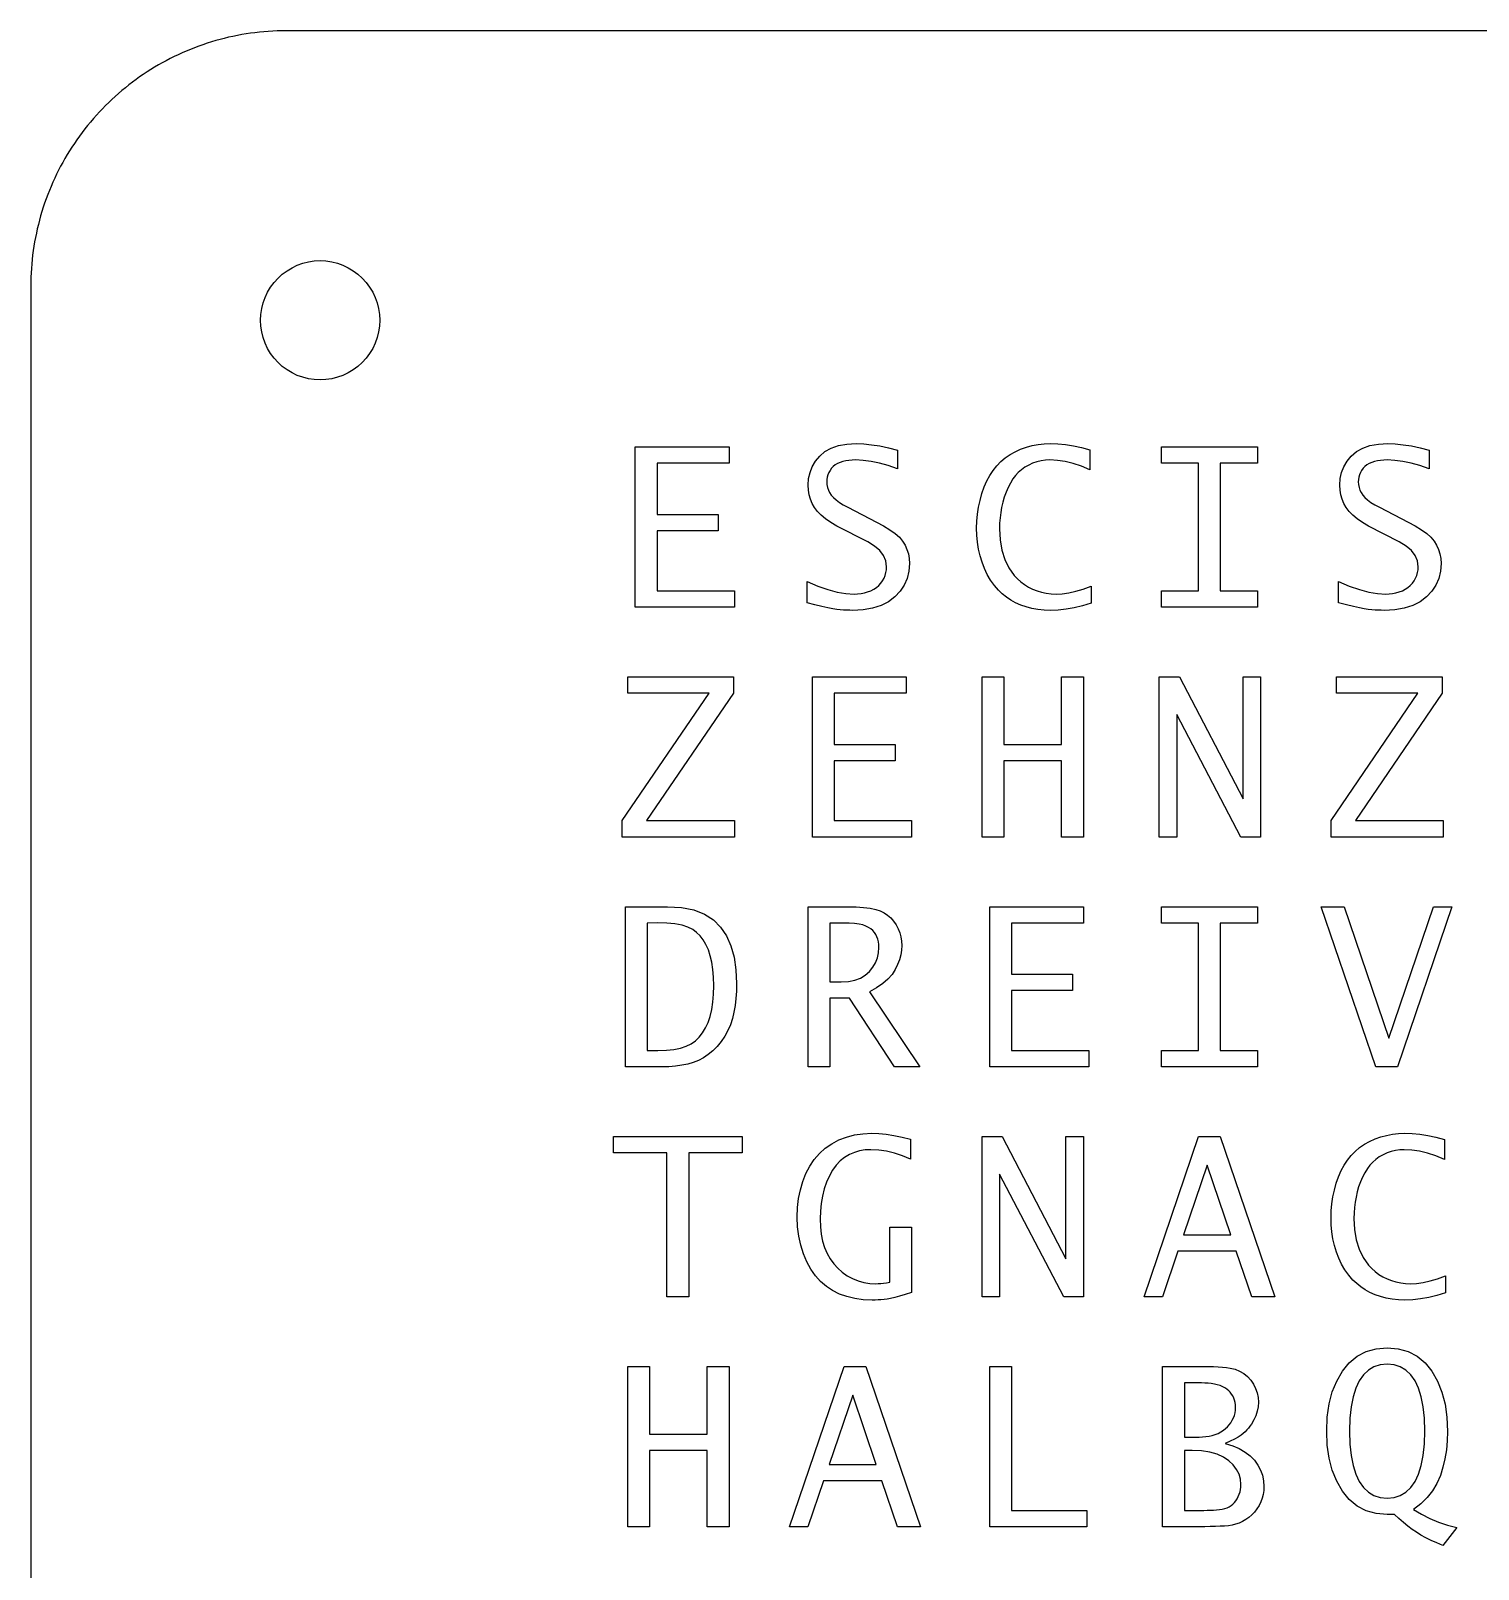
# Model space of a CAD drawing. Header units: metres. Extents: x 0 to 180, y -10 to 180.
# Drawn here: x 0 to 85, y 89.7 to 180 of the extents above; entities that cross this region are included whole.
import ezdxf

# ---------------------------------------------------------------- set-up
doc = ezdxf.new("R2010")
doc.units = ezdxf.units.M

msp = doc.modelspace()

# ---------------------------------------------------------------- linework, layer by layer
for p, q in [((12.6535, 179.815), (12.3953, 179.772)), ((12.9124, 179.854), (12.6535, 179.815)), ((13.172, 179.888), (12.9124, 179.854)), ((13.4321, 179.918), (13.172, 179.888)), ((13.6927, 179.943), (13.4321, 179.918)), ((13.9537, 179.963), (13.6927, 179.943)), ((14.215, 179.979), (13.9537, 179.963)), ((14.4765, 179.991), (14.215, 179.979)), ((14.7382, 179.998), (14.4765, 179.991)), ((15, 180), (14.7382, 179.998)), ((165, 180), (15, 180)), ((9.38089, 178.908), (9.13902, 178.808)), ((9.62447, 179.004), (9.38089, 178.908)), ((9.86969, 179.095), (9.62447, 179.004)), ((10.1165, 179.183), (9.86969, 179.095)), ((10.3647, 179.266), (10.1165, 179.183)), ((10.6144, 179.345), (10.3647, 179.266)), ((10.8654, 179.419), (10.6144, 179.345)), ((11.1177, 179.489), (10.8654, 179.419)), ((11.3712, 179.554), (11.1177, 179.489)), ((11.6257, 179.616), (11.3712, 179.554)), ((11.8813, 179.672), (11.6257, 179.616)), ((12.1379, 179.724), (11.8813, 179.672)), ((12.3953, 179.772), (12.1379, 179.724)), ((7.5, 177.99), (7.27443, 177.858)), ((7.72786, 178.119), (7.5, 177.99)), ((7.95792, 178.244), (7.72786, 178.119)), ((8.19014, 178.365), (7.95792, 178.244)), ((8.42442, 178.482), (8.19014, 178.365)), ((8.66072, 178.595), (8.42442, 178.482)), ((8.89894, 178.703), (8.66072, 178.595)), ((9.13902, 178.808), (8.89894, 178.703)), ((6.18321, 177.135), (5.97278, 176.98)), ((6.39635, 177.287), (6.18321, 177.135)), ((6.61211, 177.436), (6.39635, 177.287)), ((6.8304, 177.58), (6.61211, 177.436)), ((7.05121, 177.721), (6.8304, 177.58)), ((7.27443, 177.858), (7.05121, 177.721)), ((5.1591, 176.321), (4.96303, 176.147)), ((5.35818, 176.491), (5.1591, 176.321)), ((5.56018, 176.657), (5.35818, 176.491)), ((5.76508, 176.82), (5.56018, 176.657)), ((5.97278, 176.98), (5.76508, 176.82)), ((4.2099, 175.42), (4.02968, 175.23)), ((4.39339, 175.607), (4.2099, 175.42)), ((4.58011, 175.79), (4.39339, 175.607)), ((4.77002, 175.97), (4.58011, 175.79)), ((4.96303, 176.147), (4.77002, 175.97)), ((3.3428, 174.44), (3.17982, 174.235)), ((3.50932, 174.642), (3.3428, 174.44)), ((3.67935, 174.841), (3.50932, 174.642)), ((3.85283, 175.037), (3.67935, 174.841)), ((4.02968, 175.23), (3.85283, 175.037)), ((2.71271, 173.604), (2.56444, 173.388)), ((2.86475, 173.817), (2.71271, 173.604)), ((3.02046, 174.027), (2.86475, 173.817)), ((3.17982, 174.235), (3.02046, 174.027)), ((2.14249, 172.726), (2.00961, 172.5)), ((2.27927, 172.949), (2.14249, 172.726)), ((2.41994, 173.17), (2.27927, 172.949)), ((2.56444, 173.388), (2.41994, 173.17)), ((1.63489, 171.81), (1.51808, 171.576)), ((1.75578, 172.042), (1.63489, 171.81)), ((1.88069, 172.272), (1.75578, 172.042)), ((2.00961, 172.5), (1.88069, 172.272)), ((1.19243, 170.861), (1.09224, 170.619)), ((1.29681, 171.101), (1.19243, 170.861)), ((1.40536, 171.339), (1.29681, 171.101)), ((1.51808, 171.576), (1.40536, 171.339)), ((0.81722, 169.884), (0.73415, 169.635)), ((0.9046, 170.13), (0.81722, 169.884)), ((0.99629, 170.376), (0.9046, 170.13)), ((1.09224, 170.619), (0.99629, 170.376)), ((0.58107, 169.135), (0.51111, 168.882)), ((0.65543, 169.386), (0.58107, 169.135)), ((0.73415, 169.635), (0.65543, 169.386)), ((0.32777, 168.119), (0.27559, 167.862)), ((0.38444, 168.374), (0.32777, 168.119)), ((0.44556, 168.629), (0.38444, 168.374)), ((0.51111, 168.882), (0.44556, 168.629)), ((0.18466, 167.347), (0.14597, 167.088)), ((0.22787, 167.605), (0.18466, 167.347)), ((0.27559, 167.862), (0.22787, 167.605)), ((0.05707, 166.307), (0.03653, 166.046)), ((0.08217, 166.568), (0.05707, 166.307)), ((0.1118, 166.828), (0.08217, 166.568)), ((0.14597, 167.088), (0.1118, 166.828)), ((15.3501, 166.087), (15.6606, 166.234)), ((15.6606, 166.234), (15.984, 166.349)), ((15.984, 166.349), (16.3172, 166.433)), ((16.3172, 166.433), (16.6569, 166.483)), ((16.6569, 166.483), (17, 166.5)), ((17, 166.5), (17.3431, 166.483)), ((17.3431, 166.483), (17.6828, 166.433)), ((17.6828, 166.433), (18.016, 166.349)), ((18.016, 166.349), (18.3394, 166.234)), ((18.3394, 166.234), (18.6499, 166.087)), ((0.00912, 165.523), (0.00227, 165.262)), ((0.02055, 165.785), (0.00912, 165.523)), ((0.03653, 166.046), (0.02055, 165.785)), ((14.2945, 165.22), (14.5251, 165.475)), ((14.5251, 165.475), (14.7796, 165.706)), ((14.7796, 165.706), (15.0555, 165.91)), ((15.0555, 165.91), (15.3501, 166.087)), ((18.6499, 166.087), (18.9445, 165.91)), ((18.9445, 165.91), (19.2204, 165.706)), ((19.2204, 165.706), (19.4749, 165.475)), ((19.4749, 165.475), (19.7055, 165.22)), ((0.00227, 165.262), (0, 165)), ((0, 165), (0, 15)), ((13.7664, 164.339), (13.9133, 164.65)), ((13.9133, 164.65), (14.0899, 164.944)), ((14.0899, 164.944), (14.2945, 165.22)), ((19.7055, 165.22), (19.9101, 164.944)), ((19.9101, 164.944), (20.0867, 164.65)), ((20.0867, 164.65), (20.2336, 164.339)), ((13.5169, 163.343), (13.5673, 163.683)), ((13.5673, 163.683), (13.6507, 164.016)), ((13.6507, 164.016), (13.7664, 164.339)), ((20.2336, 164.339), (20.3493, 164.016)), ((20.3493, 164.016), (20.4327, 163.683)), ((20.4327, 163.683), (20.4831, 163.343)), ((13.5, 163), (13.5169, 163.343)), ((13.5169, 162.657), (13.5, 163)), ((13.5673, 162.317), (13.5169, 162.657)), ((20.4831, 162.657), (20.4327, 162.317)), ((20.4831, 163.343), (20.5, 163)), ((20.5, 163), (20.4831, 162.657)), ((13.6507, 161.984), (13.5673, 162.317)), ((13.7664, 161.661), (13.6507, 161.984)), ((20.3493, 161.984), (20.2336, 161.661)), ((20.4327, 162.317), (20.3493, 161.984)), ((13.9133, 161.35), (13.7664, 161.661)), ((14.0899, 161.056), (13.9133, 161.35)), ((14.2945, 160.78), (14.0899, 161.056)), ((19.9101, 161.056), (19.7055, 160.78)), ((20.0867, 161.35), (19.9101, 161.056)), ((20.2336, 161.661), (20.0867, 161.35)), ((14.5251, 160.525), (14.2945, 160.78)), ((14.7796, 160.294), (14.5251, 160.525)), ((15.0555, 160.09), (14.7796, 160.294)), ((15.3501, 159.913), (15.0555, 160.09)), ((15.6606, 159.766), (15.3501, 159.913)), ((18.6499, 159.913), (18.3394, 159.766)), ((18.9445, 160.09), (18.6499, 159.913)), ((19.2204, 160.294), (18.9445, 160.09)), ((19.4749, 160.525), (19.2204, 160.294)), ((19.7055, 160.78), (19.4749, 160.525)), ((15.984, 159.651), (15.6606, 159.766)), ((16.3172, 159.567), (15.984, 159.651)), ((16.6569, 159.517), (16.3172, 159.567)), ((17, 159.5), (16.6569, 159.517)), ((17.3431, 159.517), (17, 159.5)), ((17.6828, 159.567), (17.3431, 159.517)), ((18.016, 159.651), (17.6828, 159.567)), ((18.3394, 159.766), (18.016, 159.651)), ((35.5167, 146.156), (35.5167, 155.564)), ((35.5167, 155.564), (41.0207, 155.564)), ((41.0207, 155.564), (41.0207, 154.604)), ((46.6515, 155.288), (47.0176, 155.493)), ((47.0176, 155.493), (47.4471, 155.639)), ((47.4471, 155.639), (47.9397, 155.727)), ((47.9397, 155.727), (48.4957, 155.756)), ((48.4957, 155.756), (48.934, 155.741)), ((48.934, 155.741), (49.3955, 155.695)), ((49.3955, 155.695), (49.8801, 155.618)), ((49.8801, 155.618), (50.3878, 155.51)), ((50.3878, 155.51), (50.9187, 155.372)), ((57.8323, 155.28), (58.1547, 155.425)), ((58.1547, 155.425), (58.491, 155.544)), ((58.491, 155.544), (58.8342, 155.637)), ((58.8342, 155.637), (59.1844, 155.703)), ((59.1844, 155.703), (59.5415, 155.743)), ((59.5415, 155.743), (59.9057, 155.756)), ((59.9057, 155.756), (60.3396, 155.742)), ((60.3396, 155.742), (60.7884, 155.698)), ((60.7884, 155.698), (61.2522, 155.624)), ((61.2522, 155.624), (61.731, 155.522)), ((61.731, 155.522), (62.2247, 155.39)), ((62.2247, 155.39), (62.2247, 154.221)), ((66.4267, 154.604), (66.4267, 155.564)), ((66.4267, 155.564), (72.0587, 155.564)), ((72.0587, 155.564), (72.0587, 154.604)), ((77.8815, 155.288), (78.2477, 155.493)), ((78.2477, 155.493), (78.6771, 155.639)), ((78.6771, 155.639), (79.1697, 155.727)), ((79.1697, 155.727), (79.7257, 155.756)), ((79.7257, 155.756), (80.164, 155.741)), ((80.164, 155.741), (80.6255, 155.695)), ((80.6255, 155.695), (81.1101, 155.618)), ((81.1101, 155.618), (81.6178, 155.51)), ((81.6178, 155.51), (82.1487, 155.372)), ((41.0207, 154.604), (36.7967, 154.604)), ((36.7967, 154.604), (36.7967, 151.596)), ((45.9148, 154.402), (46.1046, 154.723)), ((46.1046, 154.723), (46.3487, 155.025)), ((46.3487, 155.025), (46.6515, 155.288)), ((47.2663, 154.505), (47.1471, 154.412)), ((47.4015, 154.584), (47.2663, 154.505)), ((47.5527, 154.649), (47.4015, 154.584)), ((47.7165, 154.702), (47.5527, 154.649)), ((47.8887, 154.743), (47.7165, 154.702)), ((48.0693, 154.773), (47.8887, 154.743)), ((48.2583, 154.79), (48.0693, 154.773)), ((48.4557, 154.796), (48.2583, 154.79)), ((48.9014, 154.775), (48.4557, 154.796)), ((49.3705, 154.713), (48.9014, 154.775)), ((49.8631, 154.609), (49.3705, 154.713)), ((50.3792, 154.464), (49.8631, 154.609)), ((50.9187, 155.372), (50.9187, 154.277)), ((56.7507, 154.452), (56.9899, 154.697)), ((56.9899, 154.697), (57.2499, 154.916)), ((57.2499, 154.916), (57.5307, 155.111)), ((57.5307, 155.111), (57.8323, 155.28)), ((58.6257, 154.495), (58.4048, 154.367)), ((58.8598, 154.604), (58.6257, 154.495)), ((59.1013, 154.688), (58.8598, 154.604)), ((59.3504, 154.748), (59.1013, 154.688)), ((59.6068, 154.784), (59.3504, 154.748)), ((59.8707, 154.796), (59.6068, 154.784)), ((60.3107, 154.773), (59.8707, 154.796)), ((60.7662, 154.704), (60.3107, 154.773)), ((61.237, 154.589), (60.7662, 154.704)), ((61.7232, 154.428), (61.237, 154.589)), ((68.6027, 154.604), (66.4267, 154.604)), ((68.6027, 147.116), (68.6027, 154.604)), ((72.0587, 154.604), (69.8827, 154.604)), ((69.8827, 154.604), (69.8827, 147.116)), ((77.1448, 154.402), (77.3346, 154.723)), ((77.3346, 154.723), (77.5787, 155.025)), ((77.5787, 155.025), (77.8815, 155.288)), ((78.4963, 154.505), (78.3771, 154.412)), ((78.6315, 154.584), (78.4963, 154.505)), ((78.7827, 154.649), (78.6315, 154.584)), ((78.9465, 154.702), (78.7827, 154.649)), ((79.1187, 154.743), (78.9465, 154.702)), ((79.2993, 154.773), (79.1187, 154.743)), ((79.4883, 154.79), (79.2993, 154.773)), ((79.6857, 154.796), (79.4883, 154.79)), ((80.1314, 154.775), (79.6857, 154.796)), ((80.6006, 154.713), (80.1314, 154.775)), ((81.0932, 154.609), (80.6006, 154.713)), ((81.6092, 154.464), (81.0932, 154.609)), ((82.1487, 155.372), (82.1487, 154.277)), ((45.6707, 153.32), (45.6978, 153.7)), ((45.6978, 153.7), (45.7792, 154.061)), ((45.7792, 154.061), (45.9148, 154.402)), ((46.7666, 153.654), (46.7587, 153.513)), ((46.7904, 153.792), (46.7666, 153.654)), ((46.83, 153.927), (46.7904, 153.792)), ((46.8854, 154.058), (46.83, 153.927)), ((46.9567, 154.186), (46.8854, 154.058)), ((47.0439, 154.306), (46.9567, 154.186)), ((47.1471, 154.412), (47.0439, 154.306)), ((50.9187, 154.277), (50.3792, 154.464)), ((56.1688, 153.564), (56.343, 153.89)), ((56.343, 153.89), (56.537, 154.186)), ((56.537, 154.186), (56.7507, 154.452)), ((57.7037, 153.683), (57.5502, 153.436)), ((57.8516, 153.88), (57.7037, 153.683)), ((58.0178, 154.059), (57.8516, 153.88)), ((58.2022, 154.221), (58.0178, 154.059)), ((58.4048, 154.367), (58.2022, 154.221)), ((62.2247, 154.221), (61.7232, 154.428)), ((76.9007, 153.32), (76.9278, 153.7)), ((76.9278, 153.7), (77.0092, 154.061)), ((77.0092, 154.061), (77.1448, 154.402)), ((77.9966, 153.654), (77.9887, 153.513)), ((78.0204, 153.792), (77.9966, 153.654)), ((78.06, 153.927), (78.0204, 153.792)), ((78.1154, 154.058), (78.06, 153.927)), ((78.1867, 154.186), (78.1154, 154.058)), ((78.2739, 154.306), (78.1867, 154.186)), ((78.3771, 154.412), (78.2739, 154.306)), ((82.1487, 154.277), (81.6092, 154.464)), ((45.6856, 153.027), (45.6707, 153.32)), ((45.7302, 152.748), (45.6856, 153.027)), ((45.8046, 152.485), (45.7302, 152.748)), ((46.7587, 153.513), (46.7695, 153.348)), ((46.7695, 153.348), (46.8019, 153.188)), ((46.8019, 153.188), (46.8559, 153.033)), ((46.8559, 153.033), (46.9315, 152.883)), ((46.9315, 152.883), (47.0287, 152.738)), ((47.0287, 152.738), (47.1517, 152.595)), ((55.7677, 152.426), (55.8797, 152.826)), ((55.8797, 152.826), (56.0144, 153.21)), ((56.0144, 153.21), (56.1688, 153.564)), ((57.294, 152.904), (57.1914, 152.619)), ((57.4136, 153.177), (57.294, 152.904)), ((57.5502, 153.436), (57.4136, 153.177)), ((76.9156, 153.027), (76.9007, 153.32)), ((76.9602, 152.748), (76.9156, 153.027)), ((77.0346, 152.485), (76.9602, 152.748)), ((77.9887, 153.513), (77.9995, 153.348)), ((77.9995, 153.348), (78.0319, 153.188)), ((78.0319, 153.188), (78.0859, 153.033)), ((78.0859, 153.033), (78.1615, 152.883)), ((78.1615, 152.883), (78.2587, 152.738)), ((78.2587, 152.738), (78.3817, 152.595)), ((45.9088, 152.236), (45.8046, 152.485)), ((46.0427, 152.003), (45.9088, 152.236)), ((46.2146, 151.78), (46.0427, 152.003)), ((46.4326, 151.559), (46.2146, 151.78)), ((47.1517, 152.595), (47.3104, 152.452)), ((47.3104, 152.452), (47.5048, 152.308)), ((47.5048, 152.308), (47.7349, 152.163)), ((47.7349, 152.163), (48.0007, 152.018)), ((48.0007, 152.018), (49.6827, 151.148)), ((55.6185, 151.616), (55.6806, 152.023)), ((55.6806, 152.023), (55.7677, 152.426)), ((57.0362, 152.014), (56.9822, 151.706)), ((57.1057, 152.32), (57.0362, 152.014)), ((57.1914, 152.619), (57.1057, 152.32)), ((77.1388, 152.236), (77.0346, 152.485)), ((77.2727, 152.003), (77.1388, 152.236)), ((77.4446, 151.78), (77.2727, 152.003)), ((77.6626, 151.559), (77.4446, 151.78)), ((78.3817, 152.595), (78.5405, 152.452)), ((78.5405, 152.452), (78.7348, 152.308)), ((78.7348, 152.308), (78.9649, 152.163)), ((78.9649, 152.163), (79.2307, 152.018)), ((79.2307, 152.018), (80.9127, 151.148)), ((36.7967, 151.596), (40.3807, 151.596)), ((40.3807, 151.596), (40.3807, 150.636)), ((46.6968, 151.341), (46.4326, 151.559)), ((47.0072, 151.127), (46.6968, 151.341)), ((47.3637, 150.915), (47.0072, 151.127)), ((49.1677, 149.982), (47.3637, 150.915)), ((49.6827, 151.148), (50.1064, 150.926)), ((50.1064, 150.926), (50.4718, 150.703)), ((55.5687, 150.791), (55.5811, 151.205)), ((55.5811, 151.205), (55.6185, 151.616)), ((56.9204, 151.08), (56.9127, 150.762)), ((56.9436, 151.394), (56.9204, 151.08)), ((56.9822, 151.706), (56.9436, 151.394)), ((77.9268, 151.341), (77.6626, 151.559)), ((78.2372, 151.127), (77.9268, 151.341)), ((78.5937, 150.915), (78.2372, 151.127)), ((80.3977, 149.982), (78.5937, 150.915)), ((80.9127, 151.148), (81.3364, 150.926)), ((81.3364, 150.926), (81.7018, 150.703)), ((40.3807, 150.636), (36.7967, 150.636)), ((36.7967, 150.636), (36.7967, 147.116)), ((49.5676, 149.741), (49.1677, 149.982)), ((50.4718, 150.703), (50.779, 150.479)), ((50.779, 150.479), (51.028, 150.254)), ((51.028, 150.254), (51.2187, 150.027)), ((51.2187, 150.027), (51.3641, 149.793)), ((55.5813, 150.374), (55.5687, 150.791)), ((55.6192, 149.965), (55.5813, 150.374)), ((56.9127, 150.762), (56.9471, 150.102)), ((56.9471, 150.102), (57.0504, 149.498)), ((80.7976, 149.741), (80.3977, 149.982)), ((81.7018, 150.703), (82.009, 150.479)), ((82.009, 150.479), (82.258, 150.254)), ((82.258, 150.254), (82.4487, 150.027)), ((82.4487, 150.027), (82.5941, 149.793)), ((49.8787, 149.474), (49.5676, 149.741)), ((50.1009, 149.183), (49.8787, 149.474)), ((50.2342, 148.866), (50.1009, 149.183)), ((51.3641, 149.793), (51.4772, 149.546)), ((51.4772, 149.546), (51.558, 149.283)), ((51.558, 149.283), (51.6065, 149.007)), ((55.6824, 149.564), (55.6192, 149.965)), ((55.7709, 149.171), (55.6824, 149.564)), ((55.8847, 148.786), (55.7709, 149.171)), ((57.0504, 149.498), (57.2226, 148.949)), ((81.1087, 149.474), (80.7976, 149.741)), ((81.3309, 149.183), (81.1087, 149.474)), ((81.4642, 148.866), (81.3309, 149.183)), ((82.5941, 149.793), (82.7072, 149.546)), ((82.7072, 149.546), (82.788, 149.283)), ((82.788, 149.283), (82.8365, 149.007)), ((50.193, 148.02), (50.2406, 148.184)), ((50.2787, 148.525), (50.2342, 148.866)), ((50.2406, 148.184), (50.2691, 148.353)), ((50.2691, 148.353), (50.2787, 148.525)), ((51.5883, 148.264), (51.4852, 147.841)), ((51.6227, 148.717), (51.5883, 148.264)), ((51.6065, 149.007), (51.6227, 148.717)), ((56.0247, 148.416), (55.8847, 148.786)), ((56.192, 148.067), (56.0247, 148.416)), ((57.2226, 148.949), (57.4637, 148.456)), ((57.4637, 148.456), (57.7737, 148.018)), ((81.423, 148.02), (81.4706, 148.184)), ((81.5087, 148.525), (81.4642, 148.866)), ((81.4706, 148.184), (81.4992, 148.353)), ((81.4992, 148.353), (81.5087, 148.525)), ((82.8183, 148.264), (82.7152, 147.841)), ((82.8527, 148.717), (82.8183, 148.264)), ((82.8365, 149.007), (82.8527, 148.717)), ((45.6067, 146.416), (45.6067, 147.659)), ((45.6067, 147.659), (46.2322, 147.395)), ((46.2322, 147.395), (46.8216, 147.189)), ((49.521, 147.206), (49.677, 147.307)), ((49.677, 147.307), (49.8156, 147.424)), ((49.8156, 147.424), (49.9368, 147.555)), ((49.9368, 147.555), (50.0407, 147.702)), ((50.0407, 147.702), (50.1263, 147.859)), ((50.1263, 147.859), (50.193, 148.02)), ((51.3134, 147.448), (51.0729, 147.086)), ((51.4852, 147.841), (51.3134, 147.448)), ((56.3866, 147.738), (56.192, 148.067)), ((56.6085, 147.43), (56.3866, 147.738)), ((56.8577, 147.142), (56.6085, 147.43)), ((57.7737, 148.018), (57.9598, 147.818)), ((57.9598, 147.818), (58.1612, 147.637)), ((58.1612, 147.637), (58.378, 147.475)), ((58.378, 147.475), (58.6102, 147.332)), ((58.6102, 147.332), (58.8577, 147.208)), ((61.8248, 147.215), (62.2887, 147.379)), ((62.2887, 147.379), (62.2887, 146.395)), ((76.8367, 146.416), (76.8367, 147.659)), ((76.8367, 147.659), (77.4622, 147.395)), ((77.4622, 147.395), (78.0516, 147.189)), ((80.751, 147.206), (80.907, 147.307)), ((80.907, 147.307), (81.0456, 147.424)), ((81.0456, 147.424), (81.1668, 147.555)), ((81.1668, 147.555), (81.2707, 147.702)), ((81.2707, 147.702), (81.3564, 147.859)), ((81.3564, 147.859), (81.423, 148.02)), ((82.5434, 147.448), (82.3029, 147.086)), ((82.7152, 147.841), (82.5434, 147.448)), ((36.7967, 147.116), (41.3407, 147.116)), ((41.3407, 147.116), (41.3407, 146.156)), ((46.0684, 146.295), (45.6067, 146.416)), ((46.8216, 147.189), (47.3748, 147.042)), ((47.3748, 147.042), (47.8918, 146.954)), ((47.8918, 146.954), (48.3727, 146.924)), ((48.3727, 146.924), (48.5781, 146.932)), ((48.5781, 146.932), (48.7783, 146.956)), ((48.7783, 146.956), (48.9733, 146.995)), ((48.9733, 146.995), (49.1631, 147.05)), ((49.1631, 147.05), (49.3477, 147.12)), ((49.3477, 147.12), (49.521, 147.206)), ((50.3899, 146.47), (49.955, 146.249)), ((50.7637, 146.754), (50.3899, 146.47)), ((51.0729, 147.086), (50.7637, 146.754)), ((57.0751, 146.932), (56.8577, 147.142)), ((57.3137, 146.741), (57.0751, 146.932)), ((57.5735, 146.569), (57.3137, 146.741)), ((57.8545, 146.415), (57.5735, 146.569)), ((58.1567, 146.279), (57.8545, 146.415)), ((58.8577, 147.208), (59.117, 147.106)), ((59.117, 147.106), (59.3844, 147.027)), ((59.3844, 147.027), (59.66, 146.97)), ((59.66, 146.97), (59.9438, 146.936)), ((59.9438, 146.936), (60.2357, 146.924)), ((60.2357, 146.924), (60.593, 146.942)), ((60.593, 146.942), (60.977, 146.997)), ((60.977, 146.997), (61.3876, 147.088)), ((61.3876, 147.088), (61.8248, 147.215)), ((62.2887, 146.395), (61.7932, 146.24)), ((66.4267, 146.156), (66.4267, 147.116)), ((66.4267, 147.116), (68.6027, 147.116)), ((69.8827, 147.116), (72.0587, 147.116)), ((72.0587, 147.116), (72.0587, 146.156)), ((77.2984, 146.295), (76.8367, 146.416)), ((78.0516, 147.189), (78.6048, 147.042)), ((78.6048, 147.042), (79.1218, 146.954)), ((79.1218, 146.954), (79.6027, 146.924)), ((79.6027, 146.924), (79.8081, 146.932)), ((79.8081, 146.932), (80.0083, 146.956)), ((80.0083, 146.956), (80.2033, 146.995)), ((80.2033, 146.995), (80.3931, 147.05)), ((80.3931, 147.05), (80.5777, 147.12)), ((80.5777, 147.12), (80.751, 147.206)), ((81.6199, 146.47), (81.185, 146.249)), ((81.9937, 146.754), (81.6199, 146.47)), ((82.3029, 147.086), (81.9937, 146.754)), ((41.3407, 146.156), (35.5167, 146.156)), ((46.4734, 146.195), (46.0684, 146.295)), ((46.8218, 146.117), (46.4734, 146.195)), ((47.1136, 146.06), (46.8218, 146.117)), ((47.3487, 146.025), (47.1136, 146.06)), ((47.5518, 146.003), (47.3487, 146.025)), ((47.7469, 145.986), (47.5518, 146.003)), ((47.9339, 145.974), (47.7469, 145.986)), ((48.1128, 145.967), (47.9339, 145.974)), ((48.2837, 145.964), (48.1128, 145.967)), ((48.9019, 145.996), (48.2837, 145.964)), ((49.459, 146.091), (48.9019, 145.996)), ((49.955, 146.249), (49.459, 146.091)), ((58.477, 146.166), (58.1567, 146.279)), ((58.8123, 146.078), (58.477, 146.166)), ((59.1628, 146.015), (58.8123, 146.078)), ((59.5282, 145.977), (59.1628, 146.015)), ((59.9087, 145.964), (59.5282, 145.977)), ((60.3652, 145.981), (59.9087, 145.964)), ((60.8314, 146.033), (60.3652, 145.981)), ((61.3074, 146.119), (60.8314, 146.033)), ((61.7932, 146.24), (61.3074, 146.119)), ((72.0587, 146.156), (66.4267, 146.156)), ((77.7034, 146.195), (77.2984, 146.295)), ((78.0518, 146.117), (77.7034, 146.195)), ((78.3436, 146.06), (78.0518, 146.117)), ((78.5787, 146.025), (78.3436, 146.06)), ((78.7819, 146.003), (78.5787, 146.025)), ((78.9769, 145.986), (78.7819, 146.003)), ((79.1639, 145.974), (78.9769, 145.986)), ((79.3428, 145.967), (79.1639, 145.974)), ((79.5137, 145.964), (79.3428, 145.967)), ((80.1319, 145.996), (79.5137, 145.964)), ((80.689, 146.091), (80.1319, 145.996)), ((81.185, 146.249), (80.689, 146.091)), ((35.0687, 141.104), (35.0687, 142.064)), ((35.0687, 142.064), (41.2767, 142.064)), ((41.2767, 142.064), (41.2767, 141.104)), ((45.9267, 132.656), (45.9267, 142.064)), ((45.9267, 142.064), (51.4307, 142.064)), ((51.4307, 142.064), (51.4307, 141.104)), ((55.8887, 132.656), (55.8887, 142.064)), ((55.8887, 142.064), (57.1687, 142.064)), ((57.1687, 142.064), (57.1687, 138.096)), ((60.5607, 138.096), (60.5607, 142.064)), ((60.5607, 142.064), (61.8407, 142.064)), ((61.8407, 142.064), (61.8407, 132.656)), ((66.2987, 132.656), (66.2987, 142.064)), ((66.2987, 142.064), (67.4877, 142.064)), ((67.4877, 142.064), (71.2267, 134.891)), ((71.2267, 134.891), (71.2267, 142.064)), ((71.2267, 142.064), (72.2507, 142.064)), ((72.2507, 142.064), (72.2507, 132.656)), ((76.7087, 141.104), (76.7087, 142.064)), ((76.7087, 142.064), (82.9167, 142.064)), ((82.9167, 142.064), (82.9167, 141.104)), ((34.7487, 133.616), (39.8467, 141.104)), ((39.8467, 141.104), (35.0687, 141.104)), ((41.2767, 141.104), (36.1787, 133.616)), ((51.4307, 141.104), (47.2067, 141.104)), ((47.2067, 141.104), (47.2067, 138.096)), ((76.3887, 133.616), (81.4867, 141.104)), ((81.4867, 141.104), (76.7087, 141.104)), ((82.9167, 141.104), (77.8187, 133.616)), ((71.0937, 132.656), (67.3227, 139.852)), ((67.3227, 139.852), (67.3227, 132.656)), ((47.2067, 138.096), (50.7907, 138.096)), ((50.7907, 138.096), (50.7907, 137.136)), ((57.1687, 138.096), (60.5607, 138.096)), ((50.7907, 137.136), (47.2067, 137.136)), ((47.2067, 137.136), (47.2067, 133.616)), ((60.5607, 137.136), (57.1687, 137.136)), ((57.1687, 137.136), (57.1687, 132.656)), ((60.5607, 132.656), (60.5607, 137.136)), ((34.7487, 132.656), (34.7487, 133.616)), ((36.1787, 133.616), (41.3407, 133.616)), ((41.3407, 133.616), (41.3407, 132.656)), ((47.2067, 133.616), (51.7507, 133.616)), ((51.7507, 133.616), (51.7507, 132.656)), ((76.3887, 132.656), (76.3887, 133.616)), ((77.8187, 133.616), (82.9807, 133.616)), ((82.9807, 133.616), (82.9807, 132.656)), ((41.3407, 132.656), (34.7487, 132.656)), ((51.7507, 132.656), (45.9267, 132.656)), ((57.1687, 132.656), (55.8887, 132.656)), ((61.8407, 132.656), (60.5607, 132.656)), ((67.3227, 132.656), (66.2987, 132.656)), ((72.2507, 132.656), (71.0937, 132.656)), ((82.9807, 132.656), (76.3887, 132.656)), ((34.9407, 119.156), (34.9407, 128.564)), ((34.9407, 128.564), (37.4007, 128.564)), ((37.4007, 128.564), (38.2276, 128.516)), ((38.2276, 128.516), (38.9541, 128.372)), ((38.9541, 128.372), (39.5801, 128.133)), ((45.6707, 119.156), (45.6707, 128.564)), ((45.6707, 128.564), (47.9787, 128.564)), ((47.9787, 128.564), (48.484, 128.554)), ((48.484, 128.554), (48.9296, 128.525)), ((48.9296, 128.525), (49.3154, 128.475)), ((49.3154, 128.475), (49.6414, 128.406)), ((49.6414, 128.406), (49.9077, 128.317)), ((49.9077, 128.317), (50.1343, 128.206)), ((56.3367, 119.156), (56.3367, 128.564)), ((56.3367, 128.564), (61.8407, 128.564)), ((61.8407, 128.564), (61.8407, 127.604)), ((66.4267, 127.604), (66.4267, 128.564)), ((66.4267, 128.564), (72.0587, 128.564)), ((72.0587, 128.564), (72.0587, 127.604)), ((79.0127, 119.156), (75.8127, 128.564)), ((75.8127, 128.564), (77.1607, 128.564)), ((77.1607, 128.564), (79.7877, 120.841)), ((79.7877, 120.841), (82.4147, 128.564)), ((83.4927, 128.564), (80.2927, 119.156)), ((82.4147, 128.564), (83.4927, 128.564)), ((36.7997, 127.61), (36.2207, 127.604)), ((36.2207, 127.604), (36.2207, 120.116)), ((37.3587, 127.595), (36.7997, 127.61)), ((37.8469, 127.549), (37.3587, 127.595)), ((38.2643, 127.472), (37.8469, 127.549)), ((38.6109, 127.365), (38.2643, 127.472)), ((39.5801, 128.133), (40.1056, 127.797)), ((40.1056, 127.797), (40.5307, 127.365)), ((47.7267, 127.604), (46.9507, 127.604)), ((46.9507, 127.604), (46.9507, 124.148)), ((48.082, 127.597), (47.7267, 127.604)), ((48.3937, 127.576), (48.082, 127.597)), ((48.6617, 127.54), (48.3937, 127.576)), ((48.886, 127.49), (48.6617, 127.54)), ((49.0667, 127.425), (48.886, 127.49)), ((49.2173, 127.348), (49.0667, 127.425)), ((50.1343, 128.206), (50.3405, 128.068)), ((50.3405, 128.068), (50.5263, 127.905)), ((50.5263, 127.905), (50.6917, 127.717)), ((50.6917, 127.717), (50.8367, 127.502)), ((50.8367, 127.502), (50.9583, 127.272)), ((61.8407, 127.604), (57.6167, 127.604)), ((57.6167, 127.604), (57.6167, 124.596)), ((68.6027, 127.604), (66.4267, 127.604)), ((68.6027, 120.116), (68.6027, 127.604)), ((72.0587, 127.604), (69.8827, 127.604)), ((69.8827, 127.604), (69.8827, 120.116)), ((38.8867, 127.227), (38.6109, 127.365)), ((39.1161, 127.057), (38.8867, 127.227)), ((39.3228, 126.852), (39.1161, 127.057)), ((39.5068, 126.612), (39.3228, 126.852)), ((39.6681, 126.336), (39.5068, 126.612)), ((40.5307, 127.365), (40.8684, 126.849)), ((40.8684, 126.849), (41.131, 126.259)), ((49.3507, 127.259), (49.2173, 127.348)), ((49.4669, 127.16), (49.3507, 127.259)), ((49.5659, 127.049), (49.4669, 127.16)), ((49.6477, 126.926), (49.5659, 127.049)), ((49.7135, 126.794), (49.6477, 126.926)), ((49.7648, 126.653), (49.7135, 126.794)), ((49.8014, 126.502), (49.7648, 126.653)), ((49.8233, 126.343), (49.8014, 126.502)), ((50.9583, 127.272), (51.053, 127.035)), ((51.053, 127.035), (51.1206, 126.791)), ((51.1206, 126.791), (51.1611, 126.541)), ((51.1611, 126.541), (51.1747, 126.283)), ((39.8067, 126.026), (39.6681, 126.336)), ((39.9212, 125.68), (39.8067, 126.026)), ((40.0102, 125.297), (39.9212, 125.68)), ((41.131, 126.259), (41.3186, 125.595)), ((41.3186, 125.595), (41.4312, 124.856)), ((49.7414, 125.556), (49.8083, 125.857)), ((49.8083, 125.857), (49.8307, 126.174)), ((49.8307, 126.174), (49.8233, 126.343)), ((51.1126, 125.732), (51.035, 125.449)), ((51.1591, 126.01), (51.1126, 125.732)), ((51.1747, 126.283), (51.1591, 126.01)), ((40.0738, 124.876), (40.0102, 125.297)), ((40.112, 124.418), (40.0738, 124.876)), ((41.4312, 124.856), (41.4687, 124.044)), ((49.0279, 124.535), (49.2727, 124.753)), ((49.2727, 124.753), (49.4736, 125.004)), ((49.4736, 125.004), (49.6298, 125.271)), ((49.6298, 125.271), (49.7414, 125.556)), ((50.7867, 124.869), (50.602, 124.582)), ((50.9263, 125.161), (50.7867, 124.869)), ((51.035, 125.449), (50.9263, 125.161)), ((40.1112, 123.418), (40.1247, 123.923)), ((40.1247, 123.923), (40.112, 124.418)), ((41.4687, 124.044), (41.4586, 123.604)), ((46.9507, 124.148), (47.6177, 124.148)), ((47.6177, 124.148), (48.0349, 124.172)), ((48.0349, 124.172), (48.409, 124.245)), ((48.409, 124.245), (48.74, 124.366)), ((48.74, 124.366), (49.0279, 124.535)), ((49.69, 123.799), (49.2667, 123.564)), ((50.0537, 124.047), (49.69, 123.799)), ((50.3577, 124.308), (50.0537, 124.047)), ((50.602, 124.582), (50.3577, 124.308)), ((57.6167, 124.596), (61.2007, 124.596)), ((61.2007, 124.596), (61.2007, 123.636)), ((40.0034, 122.518), (40.0708, 122.95)), ((40.0708, 122.95), (40.1112, 123.418)), ((41.4285, 123.18), (41.3783, 122.77)), ((41.4586, 123.604), (41.4285, 123.18)), ((46.9507, 123.188), (46.9507, 119.156)), ((48.1037, 123.188), (46.9507, 123.188)), ((50.7377, 119.156), (48.1037, 123.188)), ((49.2667, 123.564), (52.2307, 119.156)), ((61.2007, 123.636), (57.6167, 123.636)), ((57.6167, 123.636), (57.6167, 120.116)), ((39.7877, 121.766), (39.909, 122.124)), ((39.909, 122.124), (40.0034, 122.518)), ((41.2177, 121.994), (41.1016, 121.631)), ((41.308, 122.374), (41.2177, 121.994)), ((41.3783, 122.77), (41.308, 122.374)), ((39.2699, 120.91), (39.4677, 121.16)), ((39.4677, 121.16), (39.6403, 121.445)), ((39.6403, 121.445), (39.7877, 121.766)), ((40.9543, 121.285), (40.7757, 120.958)), ((41.1016, 121.631), (40.9543, 121.285)), ((37.3392, 120.132), (37.7824, 120.18)), ((37.7824, 120.18), (38.1734, 120.261)), ((38.1734, 120.261), (38.5122, 120.373)), ((38.5122, 120.373), (38.7987, 120.517)), ((38.7987, 120.517), (39.0469, 120.696)), ((39.0469, 120.696), (39.2699, 120.91)), ((40.3247, 120.357), (40.071, 120.102)), ((40.5658, 120.649), (40.3247, 120.357)), ((40.7757, 120.958), (40.5658, 120.649)), ((36.2207, 120.116), (36.8437, 120.116)), ((36.8437, 120.116), (37.3392, 120.132)), ((38.5933, 119.323), (38.2445, 119.25)), ((38.9197, 119.416), (38.5933, 119.323)), ((39.228, 119.537), (38.9197, 119.416)), ((39.5227, 119.692), (39.228, 119.537)), ((39.8037, 119.88), (39.5227, 119.692)), ((40.071, 120.102), (39.8037, 119.88)), ((57.6167, 120.116), (62.1607, 120.116)), ((62.1607, 120.116), (62.1607, 119.156)), ((66.4267, 119.156), (66.4267, 120.116)), ((66.4267, 120.116), (68.6027, 120.116)), ((69.8827, 120.116), (72.0587, 120.116)), ((72.0587, 120.116), (72.0587, 119.156)), ((37.0637, 119.156), (34.9407, 119.156)), ((37.4797, 119.167), (37.0637, 119.156)), ((37.8733, 119.198), (37.4797, 119.167)), ((38.2445, 119.25), (37.8733, 119.198)), ((46.9507, 119.156), (45.6707, 119.156)), ((52.2307, 119.156), (50.7377, 119.156)), ((62.1607, 119.156), (56.3367, 119.156)), ((72.0587, 119.156), (66.4267, 119.156)), ((80.2927, 119.156), (79.0127, 119.156)), ((34.2367, 114.104), (34.2367, 115.064)), ((34.2367, 115.064), (41.7887, 115.064)), ((41.7887, 115.064), (41.7887, 114.104)), ((47.0587, 114.648), (47.4736, 114.867)), ((47.4736, 114.867), (47.9166, 115.037)), ((47.9166, 115.037), (48.3878, 115.159)), ((48.3878, 115.159), (48.8871, 115.232)), ((48.8871, 115.232), (49.4147, 115.256)), ((49.4147, 115.256), (49.8259, 115.242)), ((49.8259, 115.242), (50.2587, 115.2)), ((50.2587, 115.2), (50.7131, 115.13)), ((50.7131, 115.13), (51.1891, 115.032)), ((51.1891, 115.032), (51.6867, 114.905)), ((51.6867, 114.905), (51.6867, 113.744)), ((55.8887, 105.656), (55.8887, 115.064)), ((55.8887, 115.064), (57.0777, 115.064)), ((57.0777, 115.064), (60.8167, 107.891)), ((60.8167, 107.891), (60.8167, 115.064)), ((60.8167, 115.064), (61.8407, 115.064)), ((61.8407, 115.064), (61.8407, 105.656)), ((65.4027, 105.656), (68.6027, 115.064)), ((68.6027, 115.064), (69.8827, 115.064)), ((69.8827, 115.064), (73.0827, 105.656)), ((78.3507, 114.611), (78.6523, 114.78)), ((78.6523, 114.78), (78.9747, 114.925)), ((78.9747, 114.925), (79.311, 115.044)), ((79.311, 115.044), (79.6542, 115.137)), ((79.6542, 115.137), (80.0044, 115.203)), ((80.0044, 115.203), (80.3616, 115.243)), ((80.3616, 115.243), (80.7257, 115.256)), ((80.7257, 115.256), (81.1596, 115.242)), ((81.1596, 115.242), (81.6084, 115.198)), ((81.6084, 115.198), (82.0722, 115.124)), ((82.0722, 115.124), (82.551, 115.022)), ((82.551, 115.022), (83.0447, 114.89)), ((83.0447, 114.89), (83.0447, 113.721)), ((37.3727, 114.104), (34.2367, 114.104)), ((37.3727, 105.656), (37.3727, 114.104)), ((41.7887, 114.104), (38.6527, 114.104)), ((38.6527, 114.104), (38.6527, 105.656)), ((46.0328, 113.726), (46.3358, 114.076)), ((46.3358, 114.076), (46.6778, 114.384)), ((46.6778, 114.384), (47.0587, 114.648)), ((47.8137, 113.838), (47.5534, 113.634)), ((48.0932, 114.003), (47.8137, 113.838)), ((48.3871, 114.131), (48.0932, 114.003)), ((48.6953, 114.223), (48.3871, 114.131)), ((49.0178, 114.278), (48.6953, 114.223)), ((49.3547, 114.296), (49.0178, 114.278)), ((49.8159, 114.274), (49.3547, 114.296)), ((50.2798, 114.208), (49.8159, 114.274)), ((50.7462, 114.098), (50.2798, 114.208)), ((51.2151, 113.943), (50.7462, 114.098)), ((51.6867, 113.744), (51.2151, 113.943)), ((77.357, 113.686), (77.5707, 113.952)), ((77.5707, 113.952), (77.8099, 114.197)), ((77.8099, 114.197), (78.0699, 114.416)), ((78.0699, 114.416), (78.3507, 114.611)), ((79.2248, 113.867), (79.0222, 113.721)), ((79.4457, 113.995), (79.2248, 113.867)), ((79.6798, 114.104), (79.4457, 113.995)), ((79.9214, 114.188), (79.6798, 114.104)), ((80.1704, 114.248), (79.9214, 114.188)), ((80.4268, 114.284), (80.1704, 114.248)), ((80.6907, 114.296), (80.4268, 114.284)), ((81.1308, 114.273), (80.6907, 114.296)), ((81.5862, 114.204), (81.1308, 114.273)), ((82.057, 114.089), (81.5862, 114.204)), ((82.5432, 113.928), (82.057, 114.089)), ((83.0447, 113.721), (82.5432, 113.928)), ((45.5437, 112.896), (45.7688, 113.332)), ((45.7688, 113.332), (46.0328, 113.726)), ((47.1052, 113.097), (46.9174, 112.766)), ((47.3172, 113.387), (47.1052, 113.097)), ((47.5534, 113.634), (47.3172, 113.387)), ((69.1077, 113.383), (67.7197, 109.304)), ((70.4947, 109.304), (69.1077, 113.383)), ((76.8344, 112.71), (76.9888, 113.064)), ((76.9888, 113.064), (77.163, 113.39)), ((77.163, 113.39), (77.357, 113.686)), ((78.3702, 112.936), (78.2336, 112.677)), ((78.5237, 113.183), (78.3702, 112.936)), ((78.6716, 113.38), (78.5237, 113.183)), ((78.8378, 113.559), (78.6716, 113.38)), ((79.0222, 113.721), (78.8378, 113.559)), ((45.2154, 111.939), (45.359, 112.428)), ((45.359, 112.428), (45.5437, 112.896)), ((46.7537, 112.391), (46.6172, 111.988)), ((46.9174, 112.766), (46.7537, 112.391)), ((60.6837, 105.656), (56.9127, 112.852)), ((56.9127, 112.852), (56.9127, 105.656)), ((76.5877, 111.926), (76.6997, 112.326)), ((76.6997, 112.326), (76.8344, 112.71)), ((78.0114, 112.119), (77.9257, 111.82)), ((78.114, 112.404), (78.0114, 112.119)), ((78.2336, 112.677), (78.114, 112.404)), ((45.0512, 110.895), (45.1128, 111.428)), ((45.1128, 111.428), (45.2154, 111.939)), ((46.4353, 111.137), (46.3898, 110.69)), ((46.5111, 111.57), (46.4353, 111.137)), ((46.6172, 111.988), (46.5111, 111.57)), ((76.4385, 111.116), (76.5007, 111.523)), ((76.5007, 111.523), (76.5877, 111.926)), ((77.8022, 111.206), (77.7636, 110.894)), ((77.8562, 111.514), (77.8022, 111.206)), ((77.9257, 111.82), (77.8562, 111.514)), ((45.0307, 110.341), (45.0512, 110.895)), ((45.053, 109.76), (45.0307, 110.341)), ((46.3898, 110.69), (46.3747, 110.227)), ((46.3747, 110.227), (46.391, 109.766)), ((76.3887, 110.291), (76.4011, 110.705)), ((76.4013, 109.874), (76.3887, 110.291)), ((76.4011, 110.705), (76.4385, 111.116)), ((77.7404, 110.58), (77.7327, 110.262)), ((77.7327, 110.262), (77.7671, 109.602)), ((77.7636, 110.894), (77.7404, 110.58)), ((45.1201, 109.207), (45.053, 109.76)), ((46.391, 109.766), (46.4401, 109.333)), ((46.4401, 109.333), (46.5219, 108.928)), ((50.4707, 106.515), (50.4707, 109.752)), ((50.4707, 109.752), (51.7507, 109.752)), ((51.7507, 109.752), (51.7507, 105.909)), ((76.4393, 109.465), (76.4013, 109.874)), ((76.5025, 109.064), (76.4393, 109.465)), ((77.7671, 109.602), (77.8705, 108.998)), ((45.2319, 108.681), (45.1201, 109.207)), ((45.3884, 108.184), (45.2319, 108.681)), ((46.5219, 108.928), (46.6364, 108.551)), ((46.6364, 108.551), (46.7837, 108.202)), ((67.7197, 109.304), (70.4947, 109.304)), ((76.5909, 108.671), (76.5025, 109.064)), ((76.7047, 108.286), (76.5909, 108.671)), ((77.8705, 108.998), (78.0426, 108.449)), ((78.0426, 108.449), (78.2837, 107.956)), ((45.5897, 107.713), (45.3884, 108.184)), ((45.8294, 107.281), (45.5897, 107.713)), ((46.7837, 108.202), (46.9621, 107.882)), ((46.9621, 107.882), (47.1694, 107.591)), ((47.1694, 107.591), (47.4056, 107.33)), ((67.3937, 108.344), (66.4797, 105.656)), ((70.8207, 108.344), (67.3937, 108.344)), ((71.7347, 105.656), (70.8207, 108.344)), ((76.8447, 107.916), (76.7047, 108.286)), ((77.0121, 107.567), (76.8447, 107.916)), ((77.2066, 107.238), (77.0121, 107.567)), ((78.2837, 107.956), (78.5937, 107.518)), ((78.5937, 107.518), (78.7798, 107.318)), ((46.1012, 106.895), (45.8294, 107.281)), ((46.4052, 106.556), (46.1012, 106.895)), ((47.4056, 107.33), (47.6707, 107.097)), ((47.6707, 107.097), (47.9647, 106.894)), ((47.9647, 106.894), (48.2792, 106.725)), ((48.2792, 106.725), (48.6051, 106.593)), ((77.4285, 106.93), (77.2066, 107.238)), ((77.6777, 106.642), (77.4285, 106.93)), ((77.8951, 106.432), (77.6777, 106.642)), ((78.7798, 107.318), (78.9812, 107.137)), ((78.9812, 107.137), (79.198, 106.975)), ((79.198, 106.975), (79.4302, 106.832)), ((79.4302, 106.832), (79.6777, 106.708)), ((79.6777, 106.708), (79.937, 106.606)), ((79.937, 106.606), (80.2044, 106.527)), ((82.2076, 106.588), (82.6448, 106.715)), ((82.6448, 106.715), (83.1087, 106.879)), ((83.1087, 106.879), (83.1087, 105.895)), ((46.7414, 106.264), (46.4052, 106.556)), ((47.1097, 106.018), (46.7414, 106.264)), ((47.5104, 105.819), (47.1097, 106.018)), ((47.943, 105.664), (47.5104, 105.819)), ((48.6051, 106.593), (48.9426, 106.499)), ((48.9426, 106.499), (49.2914, 106.443)), ((49.2914, 106.443), (49.6517, 106.424)), ((49.6517, 106.424), (49.7859, 106.428)), ((49.7859, 106.428), (49.9349, 106.439)), ((49.9349, 106.439), (50.0987, 106.457)), ((50.0987, 106.457), (50.2773, 106.482)), ((50.2773, 106.482), (50.4707, 106.515)), ((51.3761, 105.788), (51.0444, 105.689)), ((51.7507, 105.909), (51.3761, 105.788)), ((78.1337, 106.241), (77.8951, 106.432)), ((78.3935, 106.069), (78.1337, 106.241)), ((78.6745, 105.915), (78.3935, 106.069)), ((78.9767, 105.779), (78.6745, 105.915)), ((79.297, 105.666), (78.9767, 105.779)), ((80.2044, 106.527), (80.48, 106.47)), ((80.48, 106.47), (80.7638, 106.436)), ((80.7638, 106.436), (81.0557, 106.424)), ((81.0557, 106.424), (81.413, 106.442)), ((81.413, 106.442), (81.797, 106.497)), ((81.797, 106.497), (82.2076, 106.588)), ((82.6132, 105.74), (82.1274, 105.619)), ((83.1087, 105.895), (82.6132, 105.74)), ((38.6527, 105.656), (37.3727, 105.656)), ((48.4073, 105.553), (47.943, 105.664)), ((48.9036, 105.486), (48.4073, 105.553)), ((49.4317, 105.464), (48.9036, 105.486)), ((49.6017, 105.467), (49.4317, 105.464)), ((49.7742, 105.474), (49.6017, 105.467)), ((49.9492, 105.485), (49.7742, 105.474)), ((50.1267, 105.501), (49.9492, 105.485)), ((50.3067, 105.522), (50.1267, 105.501)), ((50.5097, 105.556), (50.3067, 105.522)), ((50.7556, 105.612), (50.5097, 105.556)), ((51.0444, 105.689), (50.7556, 105.612)), ((56.9127, 105.656), (55.8887, 105.656)), ((61.8407, 105.656), (60.6837, 105.656)), ((66.4797, 105.656), (65.4027, 105.656)), ((73.0827, 105.656), (71.7347, 105.656)), ((79.6324, 105.578), (79.297, 105.666)), ((79.9828, 105.515), (79.6324, 105.578)), ((80.3482, 105.477), (79.9828, 105.515)), ((80.7287, 105.464), (80.3482, 105.477)), ((81.1852, 105.481), (80.7287, 105.464)), ((81.6514, 105.533), (81.1852, 105.481)), ((82.1274, 105.619), (81.6514, 105.533)), ((77.454, 101.783), (77.9172, 102.168)), ((77.9172, 102.168), (78.4434, 102.443)), ((78.4434, 102.443), (79.0326, 102.608)), ((79.0326, 102.608), (79.6847, 102.662)), ((79.6847, 102.662), (80.3368, 102.607)), ((80.3368, 102.607), (80.9258, 102.442)), ((80.9258, 102.442), (81.4518, 102.167)), ((81.4518, 102.167), (81.9148, 101.782)), ((35.0687, 92.1562), (35.0687, 101.564)), ((35.0687, 101.564), (36.3487, 101.564)), ((36.3487, 101.564), (36.3487, 97.5962)), ((39.7407, 97.5962), (39.7407, 101.564)), ((39.7407, 101.564), (41.0207, 101.564)), ((41.0207, 101.564), (41.0207, 92.1562)), ((44.5827, 92.1562), (47.7827, 101.564)), ((47.7827, 101.564), (49.0627, 101.564)), ((49.0627, 101.564), (52.2627, 92.1562)), ((56.3367, 92.1562), (56.3367, 101.564)), ((56.3367, 101.564), (57.6167, 101.564)), ((57.6167, 101.564), (57.6167, 93.1163)), ((66.4907, 92.1562), (66.4907, 101.564)), ((66.4907, 101.564), (69.1897, 101.564)), ((69.1897, 101.564), (69.4846, 101.561)), ((69.4846, 101.561), (69.7598, 101.55)), ((69.7598, 101.55), (70.0152, 101.532)), ((70.0152, 101.532), (70.2508, 101.507)), ((70.2508, 101.507), (70.4667, 101.475)), ((70.4667, 101.475), (70.7548, 101.404)), ((70.7548, 101.404), (71.0191, 101.298)), ((71.0191, 101.298), (71.2598, 101.156)), ((76.7221, 100.708), (77.0537, 101.288)), ((77.0537, 101.288), (77.454, 101.783)), ((78.5806, 101.352), (78.2932, 101.08)), ((78.9078, 101.547), (78.5806, 101.352)), ((79.2748, 101.664), (78.9078, 101.547)), ((79.6817, 101.702), (79.2748, 101.664)), ((80.0907, 101.664), (79.6817, 101.702)), ((80.4594, 101.547), (80.0907, 101.664)), ((80.7878, 101.352), (80.4594, 101.547)), ((81.0759, 101.08), (80.7878, 101.352)), ((81.9148, 101.782), (82.3147, 101.286)), ((82.3147, 101.286), (82.6466, 100.705)), ((68.3637, 100.604), (67.7707, 100.604)), ((67.7707, 100.604), (67.7707, 97.4042)), ((68.5699, 100.602), (68.3637, 100.604)), ((68.7719, 100.597), (68.5699, 100.602)), ((68.9695, 100.588), (68.7719, 100.597)), ((69.1627, 100.575), (68.9695, 100.588)), ((69.3517, 100.559), (69.1627, 100.575)), ((69.5342, 100.534), (69.3517, 100.559)), ((69.7083, 100.495), (69.5342, 100.534)), ((69.8739, 100.44), (69.7083, 100.495)), ((70.031, 100.371), (69.8739, 100.44)), ((70.1797, 100.287), (70.031, 100.371)), ((70.2814, 100.218), (70.1797, 100.287)), ((71.2598, 101.156), (71.4766, 100.979)), ((71.4766, 100.979), (71.6697, 100.766)), ((71.6697, 100.766), (71.8328, 100.53)), ((71.8328, 100.53), (71.9596, 100.281)), ((71.9596, 100.281), (72.0502, 100.02)), ((76.4642, 100.066), (76.7221, 100.708)), ((77.8409, 100.3), (77.6815, 99.7884)), ((78.0457, 100.729), (77.8409, 100.3)), ((78.2932, 101.08), (78.0457, 100.729)), ((81.3237, 100.729), (81.0759, 101.08)), ((81.5285, 100.3), (81.3237, 100.729)), ((81.6878, 99.7893), (81.5285, 100.3)), ((82.6466, 100.705), (82.9048, 100.06)), ((48.2877, 99.8832), (46.8997, 95.8043)), ((49.6747, 95.8043), (48.2877, 99.8832)), ((70.3754, 100.138), (70.2814, 100.218)), ((70.4616, 100.047), (70.3754, 100.138)), ((70.54, 99.9448), (70.4616, 100.047)), ((70.6107, 99.8312), (70.54, 99.9448)), ((70.6712, 99.709), (70.6107, 99.8312)), ((70.7182, 99.5807), (70.6712, 99.709)), ((70.7518, 99.4463), (70.7182, 99.5807)), ((70.772, 99.3058), (70.7518, 99.4463)), ((72.0502, 100.02), (72.1046, 99.7464)), ((72.1046, 99.7464), (72.1227, 99.4602)), ((72.1227, 99.4602), (72.1062, 99.1932)), ((76.2801, 99.3615), (76.4642, 100.066)), ((77.6815, 99.7884), (77.5677, 99.1958)), ((81.8016, 99.1979), (81.6878, 99.7893)), ((82.9048, 100.06), (83.0892, 99.3534)), ((70.5887, 98.4022), (70.6571, 98.5471)), ((70.6571, 98.5471), (70.7103, 98.6952)), ((70.7103, 98.6952), (70.7483, 98.8466)), ((70.7483, 98.8466), (70.7711, 99.0013)), ((70.7711, 99.0013), (70.7787, 99.1592)), ((70.7787, 99.1592), (70.772, 99.3058)), ((71.9747, 98.6745), (71.8596, 98.4228)), ((72.0569, 98.9313), (71.9747, 98.6745)), ((72.1062, 99.1932), (72.0569, 98.9313)), ((76.1327, 97.7665), (76.1695, 98.595)), ((76.1695, 98.595), (76.2801, 99.3615)), ((77.4995, 98.5218), (77.4767, 97.7665)), ((77.5677, 99.1958), (77.4995, 98.5218)), ((81.8699, 98.5257), (81.8016, 99.1979)), ((81.8927, 97.7725), (81.8699, 98.5257)), ((83.0892, 99.3534), (83.1998, 98.5838)), ((83.1998, 98.5838), (83.2367, 97.7515)), ((36.3487, 97.5962), (39.7407, 97.5962)), ((69.4099, 97.518), (69.5858, 97.5705)), ((69.5858, 97.5705), (69.7534, 97.6377)), ((69.7534, 97.6377), (69.9127, 97.7196)), ((69.9127, 97.7196), (70.0637, 97.8162)), ((70.0637, 97.8162), (70.1919, 97.9126)), ((70.1919, 97.9126), (70.3085, 98.0194)), ((70.3085, 98.0194), (70.4135, 98.1366)), ((70.4135, 98.1366), (70.5069, 98.2642)), ((70.5069, 98.2642), (70.5887, 98.4022)), ((71.2307, 97.6292), (71.1004, 97.5271)), ((71.3379, 97.7305), (71.2307, 97.6292)), ((71.4396, 97.8358), (71.3379, 97.7305)), ((71.5358, 97.9452), (71.4396, 97.8358)), ((71.6265, 98.0587), (71.5358, 97.9452)), ((71.7117, 98.1762), (71.6265, 98.0587)), ((71.8596, 98.4228), (71.7117, 98.1762)), ((76.1695, 96.9423), (76.1327, 97.7665)), ((77.4767, 97.7665), (77.4995, 97.0112)), ((81.8699, 97.0171), (81.8927, 97.7725)), ((83.2367, 97.7515), (83.2196, 97.2014)), ((67.7707, 97.4042), (68.2147, 97.4042)), ((68.2147, 97.4042), (68.4283, 97.4073)), ((68.4283, 97.4073), (68.6361, 97.4164)), ((68.6361, 97.4164), (68.8383, 97.4316)), ((68.8383, 97.4316), (69.0349, 97.4529)), ((69.0349, 97.4529), (69.2257, 97.4802)), ((69.2257, 97.4802), (69.4099, 97.518)), ((70.4662, 97.1803), (70.1737, 97.0512)), ((70.1737, 97.0512), (70.61, 96.9097)), ((70.7182, 97.3026), (70.4662, 97.1803)), ((70.61, 96.9097), (70.9991, 96.7394)), ((70.9296, 97.4182), (70.7182, 97.3026)), ((71.1004, 97.5271), (70.9296, 97.4182)), ((70.9991, 96.7394), (71.3409, 96.5404)), ((76.2799, 96.1787), (76.1695, 96.9423)), ((77.4995, 97.0112), (77.5677, 96.3372)), ((81.8016, 96.3427), (81.8699, 97.0171)), ((83.1684, 96.6673), (83.083, 96.1492)), ((83.2196, 97.2014), (83.1684, 96.6673)), ((39.7407, 96.6363), (36.3487, 96.6363)), ((36.3487, 96.6363), (36.3487, 92.1562)), ((39.7407, 92.1562), (39.7407, 96.6363)), ((46.8997, 95.8043), (49.6747, 95.8043)), ((68.2317, 96.6363), (67.7707, 96.6363)), ((67.7707, 96.6363), (67.7707, 93.1163)), ((68.7786, 96.612), (68.2317, 96.6363)), ((69.2673, 96.5393), (68.7786, 96.612)), ((69.698, 96.4181), (69.2673, 96.5393)), ((70.0704, 96.2484), (69.698, 96.4181)), ((70.3847, 96.0303), (70.0704, 96.2484)), ((70.6417, 95.7805), (70.3847, 96.0303)), ((70.8416, 95.5151), (70.6417, 95.7805)), ((71.3409, 96.5404), (71.6354, 96.3127)), ((71.6354, 96.3127), (71.8827, 96.0563)), ((71.8827, 96.0563), (72.0843, 95.778)), ((72.0843, 95.778), (72.2411, 95.4847)), ((76.4639, 95.4755), (76.2799, 96.1787)), ((77.5677, 96.3372), (77.6815, 95.7446)), ((81.6878, 95.7495), (81.8016, 96.3427)), ((83.083, 96.1492), (82.9634, 95.6469)), ((70.9844, 95.2341), (70.8416, 95.5151)), ((71.0701, 94.9375), (70.9844, 95.2341)), ((71.0987, 94.6253), (71.0701, 94.9375)), ((72.2411, 95.4847), (72.3531, 95.1765)), ((72.3531, 95.1765), (72.4203, 94.8534)), ((76.7215, 94.8327), (76.4639, 95.4755)), ((77.6815, 95.7446), (77.8409, 95.2334)), ((77.8409, 95.2334), (78.0457, 94.8035)), ((81.3237, 94.8065), (81.5285, 95.2375)), ((81.5285, 95.2375), (81.6878, 95.7495)), ((82.8097, 95.1605), (82.6098, 94.6981)), ((82.9634, 95.6469), (82.8097, 95.1605)), ((46.5737, 94.8443), (45.6597, 92.1562)), ((50.0007, 94.8443), (46.5737, 94.8443)), ((50.9147, 92.1562), (50.0007, 94.8443)), ((70.9387, 93.9213), (70.9963, 94.0573)), ((70.9963, 94.0573), (71.0411, 94.1957)), ((71.0411, 94.1957), (71.0731, 94.3365)), ((71.0731, 94.3365), (71.0923, 94.4797)), ((71.0923, 94.4797), (71.0987, 94.6253)), ((72.3969, 94.0524), (72.3397, 93.829)), ((72.4312, 94.2811), (72.3969, 94.0524)), ((72.4203, 94.8534), (72.4427, 94.5153)), ((72.4427, 94.5153), (72.4312, 94.2811)), ((77.0527, 94.2505), (76.7215, 94.8327)), ((77.4527, 93.7537), (77.0527, 94.2505)), ((78.0457, 94.8035), (78.2932, 94.4532)), ((78.2932, 94.4532), (78.5806, 94.1808)), ((78.5806, 94.1808), (78.9078, 93.9862)), ((78.9078, 93.9862), (79.2748, 93.8694)), ((80.0907, 93.8696), (80.4594, 93.9867)), ((80.4594, 93.9867), (80.7878, 94.1819)), ((80.7878, 94.1819), (81.0759, 94.4552)), ((81.0759, 94.4552), (81.3237, 94.8065)), ((82.3516, 94.2677), (82.0352, 93.8693)), ((82.6098, 94.6981), (82.3516, 94.2677)), ((57.6167, 93.1163), (62.0327, 93.1163)), ((62.0327, 93.1163), (62.0327, 92.1562)), ((67.7707, 93.1163), (68.9097, 93.1163)), ((68.9097, 93.1163), (69.1064, 93.1181)), ((69.1064, 93.1181), (69.2972, 93.1238)), ((69.2972, 93.1238), (69.4822, 93.1332)), ((69.4822, 93.1332), (69.6614, 93.1463)), ((69.6614, 93.1463), (69.8347, 93.1633)), ((69.8347, 93.1633), (69.9983, 93.1879)), ((69.9983, 93.1879), (70.1483, 93.2234)), ((70.1483, 93.2234), (70.2847, 93.2698)), ((70.2847, 93.2698), (70.4075, 93.3271)), ((70.4075, 93.3271), (70.5167, 93.3953)), ((70.5167, 93.3953), (70.6174, 93.4771)), ((70.6174, 93.4771), (70.71, 93.5706)), ((70.71, 93.5706), (70.7944, 93.6758)), ((70.7944, 93.6758), (70.8706, 93.7927)), ((70.8706, 93.7927), (70.9387, 93.9213)), ((72.0343, 93.1974), (71.8951, 93.0141)), ((72.1567, 93.3983), (72.0343, 93.1974)), ((72.2596, 93.6109), (72.1567, 93.3983)), ((72.3397, 93.829), (72.2596, 93.6109)), ((77.9165, 93.3673), (77.4527, 93.7537)), ((78.4443, 93.0913), (77.9165, 93.3673)), ((79.0361, 92.9257), (78.4443, 93.0913)), ((79.2748, 93.8694), (79.6817, 93.8305)), ((79.6817, 93.8305), (80.0907, 93.8696)), ((81.6606, 93.5029), (81.2277, 93.1685)), ((81.2277, 93.1685), (81.6996, 92.8855)), ((82.0352, 93.8693), (81.6606, 93.5029)), ((36.3487, 92.1562), (35.0687, 92.1562)), ((41.0207, 92.1562), (39.7407, 92.1562)), ((45.6597, 92.1562), (44.5827, 92.1562)), ((52.2627, 92.1562), (50.9147, 92.1562)), ((62.0327, 92.1562), (56.3367, 92.1562)), ((68.9757, 92.1562), (66.4907, 92.1562)), ((69.2958, 92.1587), (68.9757, 92.1562)), ((69.5939, 92.1659), (69.2958, 92.1587)), ((69.8699, 92.1779), (69.5939, 92.1659)), ((70.1238, 92.1947), (69.8699, 92.1779)), ((70.3557, 92.2163), (70.1238, 92.1947)), ((70.5732, 92.2499), (70.3557, 92.2163)), ((70.784, 92.302), (70.5732, 92.2499)), ((70.9882, 92.3726), (70.784, 92.302)), ((71.1858, 92.4617), (70.9882, 92.3726)), ((71.3767, 92.5693), (71.1858, 92.4617)), ((71.5663, 92.7), (71.3767, 92.5693)), ((71.7391, 92.8483), (71.5663, 92.7)), ((71.8951, 93.0141), (71.7391, 92.8483)), ((79.6917, 92.8705), (79.0361, 92.9257)), ((80.1127, 92.8765), (79.6917, 92.8705)), ((80.3772, 92.6284), (80.1127, 92.8765)), ((80.6389, 92.3992), (80.3772, 92.6284)), ((80.8977, 92.189), (80.6389, 92.3992)), ((81.1536, 91.9978), (80.8977, 92.189)), ((81.6996, 92.8855), (82.1915, 92.6375)), ((82.1915, 92.6375), (82.7033, 92.4243)), ((82.7033, 92.4243), (83.235, 92.2459)), ((83.235, 92.2459), (83.7867, 92.1025)), ((81.4067, 91.8255), (81.1536, 91.9978)), ((81.6699, 91.6644), (81.4067, 91.8255)), ((81.9564, 91.5073), (81.6699, 91.6644)), ((82.2662, 91.3543), (81.9564, 91.5073)), ((82.5993, 91.2054), (82.2662, 91.3543)), ((83.7867, 92.1025), (82.9557, 91.0605)), ((82.9557, 91.0605), (82.5993, 91.2054))]:
    msp.add_line(p, q)

doc.saveas('drawing.dxf')
